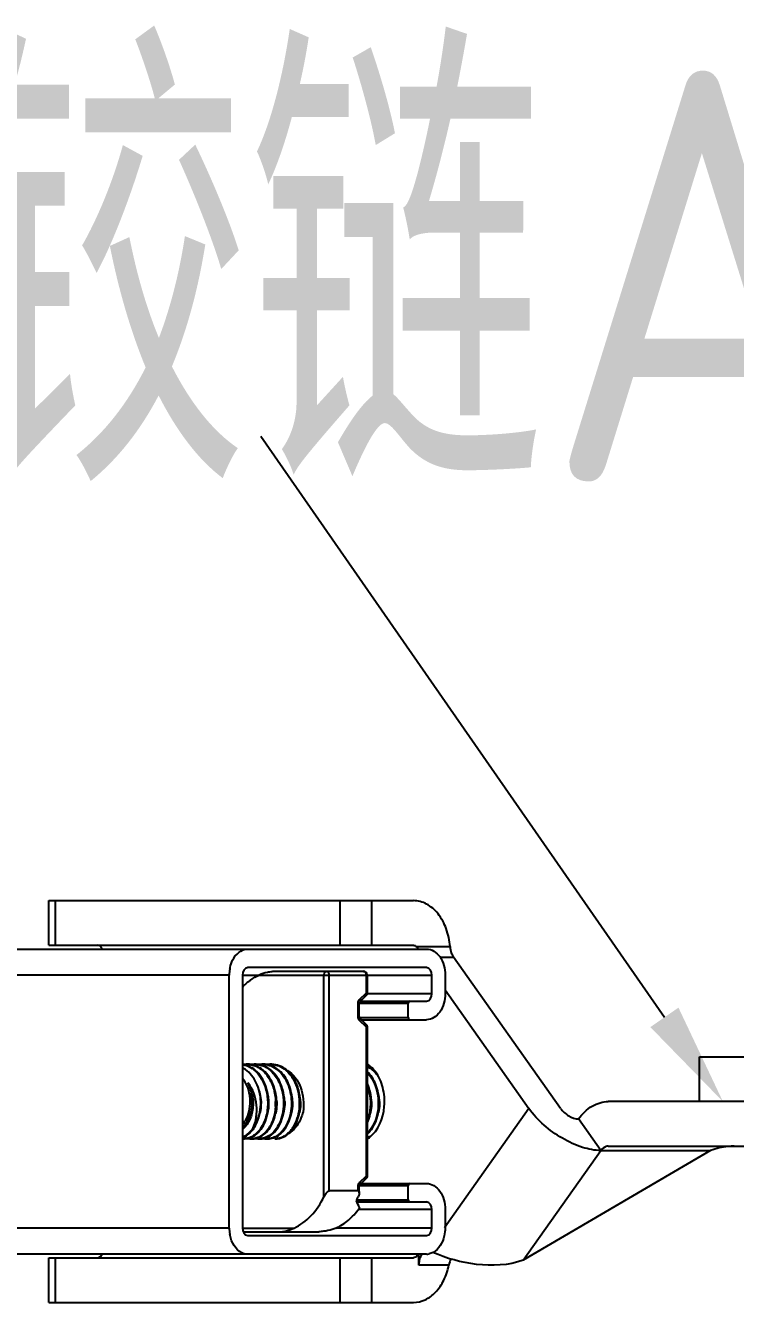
# Model space of a CAD drawing. Extents: x -409572 to -157272, y 600795 to 878326.
# Drawn here: x -389482 to -388790, y 813700 to 814946 of the extents above; entities that cross this region are included whole.
import ezdxf

# ---------------------------------------------------------------- set-up
doc = ezdxf.new("R2010")
doc.units = 0
doc.header["$LTSCALE"] = 1000
doc.header["$MEASUREMENT"] = 0
doc.layers.get('0').update_dxf_attribs({"linetype": 'CONTINUOUS'})
doc.styles.get("Standard").update_dxf_attribs({"font": 'GBENOR', "bigfont": 'GBCBIG'})

msp = doc.modelspace()

# ---------------------------------------------------------------- linework, layer by layer
at = {"linetype": 'CONTINUOUS'}
for p, q in [((-389459.1, 814092.4), (-389103.6, 814092.4)), ((-389459.1, 814048.8), (-389459.1, 814092.4)), ((-389452.7, 814048.8), (-389452.7, 814092.4)), ((-389175.5, 814092.4), (-389175.5, 814048.8)), ((-389144.7, 814092.4), (-389144.7, 814048.8)), ((-389459.1, 814048.8), (-389103.6, 814048.8)), ((-389100.7, 814047.6), (-389067.9, 814047.6)), ((-391471.8, 814045.2), (-389090.8, 814045.2)), ((-389077.9, 814037.3), (-389064.7, 814037.3)), ((-388960.3, 813889.6), (-389064.7, 814037.3)), ((-389090.8, 814027), (-389265.3, 814027)), ((-389152.4, 814023.4), (-389237.1, 814023.4)), ((-389283.3, 814019.8), (-391489.8, 814019.8)), ((-389283.3, 813772.9), (-389283.3, 814019.8)), ((-389270.5, 814019.8), (-389085.7, 814019.8)), ((-389270.5, 814019.8), (-389270.5, 813772.9)), ((-389190.9, 813803.5), (-389190.9, 814019.8)), ((-389185.8, 813809.2), (-389185.8, 814019.8)), ((-389149.8, 814019.8), (-389149.8, 814002.1)), ((-389148.8, 814019.8), (-389148.8, 814001.3)), ((-389085.7, 814001.6), (-389085.7, 814019.8)), ((-389072.8, 814019.8), (-389072.8, 814001.6)), ((-389156, 813993.7), (-389149.3, 814000)), ((-389155.9, 813996.4), (-389149.8, 814002.1)), ((-389149.3, 814000), (-389149, 814000.4)), ((-389149, 814000.4), (-389148.8, 814001)), ((-389085.7, 814001.6), (-389148.8, 814001.6)), ((-389148.8, 814001), (-389148.8, 814001.3)), ((-389072.8, 814005.3), (-388991.1, 813889.6)), ((-389157.5, 813992.1), (-389156.5, 813992.1)), ((-389157.5, 813979.2), (-389157.5, 813992.1)), ((-389156.5, 813979.2), (-389156.5, 813992.1)), ((-389156, 813992.2), (-389108.8, 813992.2)), ((-389155.3, 813994.4), (-389090.8, 813994.4)), ((-389108.6, 813993.3), (-389108.8, 813992.2)), ((-389108.8, 813978.4), (-389108.8, 813992.2)), ((-389108, 813994.1), (-389108.6, 813993.3)), ((-389107.2, 813994.4), (-389108, 813994.1)), ((-389157.5, 813979.2), (-389156.5, 813979.2)), ((-389156.5, 813978.4), (-389108.8, 813978.4)), ((-389149.3, 813971.3), (-389156, 813977.6)), ((-389149.8, 813969.2), (-389155.9, 813975)), ((-389154.6, 813976.2), (-389090.8, 813976.2)), ((-389108.8, 813978.4), (-389108.6, 813977.3)), ((-389108.6, 813977.3), (-389108, 813976.5)), ((-389108, 813976.5), (-389107.2, 813976.2)), ((-389149.8, 813969.2), (-389149.8, 813823.5)), ((-389149, 813970.9), (-389149.3, 813971.3)), ((-389148.8, 813970.3), (-389149, 813970.9)), ((-389148.8, 813970), (-389148.8, 813970.3)), ((-389148.8, 813970), (-389148.8, 813822.7)), ((-388824.7, 813939.9), (-388498, 813939.9)), ((-388824.7, 813896.4), (-388824.7, 813939.9)), ((-388991.1, 813889.6), (-389073.3, 813773.3)), ((-388740.9, 813896.4), (-388913.7, 813896.4)), ((-388921, 813848.6), (-388942.7, 813879.4)), ((-389224, 813866.1), (-389224.1, 813866)), ((-389148.8, 813864.7), (-389148.7, 813864.8)), ((-388814, 813848.6), (-388996.6, 813741.6)), ((-388996.6, 813741.6), (-388921, 813848.6)), ((-388921, 813848.6), (-388814, 813848.6)), ((-388913.7, 813852.8), (-388534.3, 813852.8)), ((-389155.9, 813817.8), (-389149.8, 813823.5)), ((-389157.5, 813813.6), (-389156.5, 813813.6)), ((-389157.5, 813809.2), (-389157.5, 813813.6)), ((-389156.5, 813807.4), (-389156.5, 813813.6)), ((-389156, 813815.1), (-389149.3, 813821.5)), ((-389156, 813814.3), (-389108.8, 813814.3)), ((-389154.6, 813816.5), (-389090.8, 813816.5)), ((-389149.3, 813821.5), (-389149, 813821.8)), ((-389149, 813821.8), (-389148.8, 813822.4)), ((-389148.8, 813822.4), (-389148.8, 813822.7)), ((-389108.6, 813815.4), (-389108.8, 813814.3)), ((-389108.8, 813800.5), (-389108.8, 813814.3)), ((-389108, 813816.2), (-389108.6, 813815.4)), ((-389107.2, 813816.5), (-389108, 813816.2)), ((-389157.5, 813809.2), (-389185.8, 813809.2)), ((-389159.2, 813798.4), (-389090.8, 813798.4)), ((-389159, 813800.5), (-389108.8, 813800.5)), ((-389108.8, 813800.5), (-389108.6, 813799.4)), ((-389108.6, 813799.4), (-389108, 813798.6)), ((-389108, 813798.6), (-389107.2, 813798.4)), ((-389085.7, 813791.1), (-389156.8, 813791.1)), ((-389085.7, 813772.9), (-389085.7, 813791.1)), ((-389072.8, 813791.1), (-389072.8, 813772.9)), ((-389283.3, 813772.9), (-391489.8, 813772.9)), ((-389270.5, 813772.9), (-389220.1, 813772.9)), ((-389269.7, 813769.3), (-389196, 813769.3)), ((-389265.3, 813765.7), (-389090.8, 813765.7)), ((-389085.7, 813772.9), (-389179.1, 813772.9)), ((-389090.8, 813747.5), (-391471.8, 813747.5)), ((-389459.1, 813743.9), (-389103.6, 813743.9)), ((-389459.1, 813700.3), (-389459.1, 813743.9)), ((-389452.7, 813700.3), (-389452.7, 813743.9)), ((-389175.5, 813743.9), (-389175.5, 813700.3)), ((-389144.7, 813743.9), (-389144.7, 813700.3)), ((-389098.5, 813736.7), (-389098.5, 813747.5)), ((-389069.2, 813736.7), (-389098.5, 813736.7)), ((-389459.1, 813700.3), (-389103.6, 813700.3))]:
    msp.add_line(p, q, dxfattribs=at)
msp.add_lwpolyline([(-388859, 813978.5), (-389252.5, 814545.3)])
for centre, radius, start, end in [((-389247.7, 814019.8), 35.6, 170.8706, 180.0189), ((-389249.2, 814020), 34.1, 168.0323, 170.8417), ((-389152.4, 814019.8), 3.63, 0.0008, 89.9997), ((-389226.8, 813966.2), 60.5, 132.2494, 136.358), ((-389229.3, 813968.9), 56.8, 129.0927, 132.2364), ((-389272.4, 813912.5), 20.2, 80.3751, 84.4432), ((-389279.5, 813909.6), 21.5, 63.5744, 65.0891), ((-389280, 813908.6), 22.7, 56.5344, 63.5229), ((-389265.6, 813912.6), 20.1, 90.0285, 99.7678), ((-389265.7, 813912.8), 19.9, 87.2551, 89.9991), ((-389264.7, 813912.6), 20.1, 80.3723, 89.9727), ((-389257.9, 813912.6), 20.1, 90.0287, 99.7738), ((-389258, 813912.8), 19.9, 87.2555, 89.9991), ((-389257, 813912.6), 20.1, 80.4459, 89.9733), ((-389250.2, 813912.6), 20.1, 90.0295, 99.8495), ((-389250.3, 813912.8), 19.9, 87.2568, 89.9994), ((-389249.3, 813912.6), 20.1, 80.2978, 89.9719), ((-389242.5, 813912.6), 20.1, 90.0281, 99.7019), ((-389242.6, 813912.8), 19.9, 87.2538, 89.9988), ((-389254, 813905.7), 28, 48.9749, 50.151), ((-389246.3, 813905.6), 28, 48.9047, 50.1545), ((-389245.1, 813905.8), 27.8, 48.5808, 51.7009), ((-389150.2, 813912.7), 20, 85.2522, 85.9354), ((-389286.6, 813894.8), 42, 10.3971, 11.1552), ((-389287.5, 813894.6), 42.9, 2.295, 10.3772), ((-389279.6, 813894.7), 42.7, 2.6208, 12.1431), ((-389272.1, 813894.6), 42.9, 2.3067, 10.3321), ((-389263.4, 813894.8), 41.9, 9.9766, 12.3915), ((-389264.4, 813894.6), 42.9, 2.3017, 9.9623), ((-389256.6, 813894.7), 42.8, 2.2934, 11.0117), ((-389187.4, 813894.6), 42.9, 2.3085, 10.5001), ((-389178.7, 813894.8), 41.9, 10.0474, 12.8466), ((-389179.7, 813894.6), 42.9, 2.3022, 10.0331), ((-389285.3, 813894.5), 40.7, 347.8291, 355.9004), ((-389295.9, 813894.6), 51.1, 356.5721, 1.9395), ((-389287.5, 813894.6), 42.9, 356.9521, 2.315), ((-389286.7, 813894.6), 42.1, 355.8491, 356.9395), ((-389289.2, 813894.6), 51.1, 356.5721, 1.9395), ((-389279.9, 813894.6), 43, 2.3018, 2.6424), ((-389287.4, 813887), 23.4, 316.5033, 319.9507), ((-389276.8, 813878.5), 18.5, 289.9855, 294.6778), ((-389268.6, 813876.7), 16.6, 270.0344, 280.5963), ((-389261.8, 813876.8), 16.7, 257.1575, 269.9363), ((-389260.9, 813876.7), 16.7, 270.0483, 281.6438), ((-389254.1, 813876.8), 16.7, 258.1912, 269.9496), ((-389253.2, 813876.7), 16.7, 270.0409, 281.7748), ((-389246.4, 813876.7), 16.7, 258.2983, 269.9524), ((-389256.3, 813882.7), 23.5, 307.1601, 312.102), ((-389249.5, 813883.7), 24.9, 312.0605, 313.6644), ((-389249.8, 813884), 25.3, 313.6609, 314.0569), ((-389241.9, 813883.8), 24.9, 312.4961, 313.7201), ((-389236.9, 813884.3), 22.4, 302.2044, 303.4513), ((-389237.2, 813884.7), 22.9, 303.4531, 305.1516), ((-389242.1, 813884.1), 25.3, 313.7181, 314.1483), ((-389237.5, 813885.1), 23.4, 305.3027, 306.1691), ((-389237.7, 813885.4), 23.6, 306.1686, 306.7757), ((-389153, 813877.5), 17.5, 283.8983, 290.6505), ((-389164.1, 813882.9), 23.8, 310.3317, 310.9122), ((-389162.5, 813881.9), 26.1, 302.0027, 307.7253), ((-389153.2, 813878.1), 18.1, 290.6208, 291.4158), ((-389269.5, 813876.5), 16.5, 266.6402, 273.3139), ((-389261.8, 813876.5), 16.4, 269.9968, 273.3214), ((-389254.1, 813876.5), 16.5, 270.0016, 273.3105), ((-389246.4, 813876.6), 16.5, 269.9972, 273.3444), ((-389238.7, 813876.6), 16.5, 270.0046, 273.3415), ((-389238.7, 813876.6), 16.6, 273.3436, 276.9173), ((-389238.7, 813876.7), 16.6, 276.9162, 277.9113), ((-389146.6, 813876.9), 16.9, 262.6023, 264.1459), ((-389233.5, 813840.6), 84.6, 331.7354, 333.9434), ((-389247.7, 813772.9), 35.6, 179.9811, 189.1294), ((-389249.2, 813772.7), 34.1, 189.1583, 191.9677), ((-389078.3, 813736.7), 20.2, 167.7721, 180.0446), ((-389090.8, 813760.3), 12.8, 270.0315, 280.6139)]:
    msp.add_arc(centre, radius, start, end, dxfattribs=at)
msp.add_ellipse((-389255.6, 813848.7), major_axis=(-98.9, 74), ratio=0.292406, start_param=3.562723, end_param=3.670193, dxfattribs=at)
for points, knots in [([(-389067.9, 814047.6), (-389068.4, 814053.5), (-389070.8, 814064.9), (-389078.6, 814079.6), (-389089.9, 814089.8), (-389099.2, 814092.4), (-389103.6, 814092.4)], [0, 0, 0, 0, 0.28821, 0.553531, 0.788229, 1, 1, 1, 1]), ([(-389407.2, 814045.2), (-389407.4, 814045.8), (-389408.3, 814047.5), (-389410.2, 814048.8), (-389411.6, 814048.8)], [0, 0, 0, 0, 0.2888, 1, 1, 1, 1]), ([(-389282.5, 814027.1), (-389282, 814029.6), (-389279.5, 814037.7), (-389271.4, 814045.2), (-389265.3, 814045.2)], [0, 0, 0, 0, 0.296451, 1, 1, 1, 1]), ([(-389090.8, 814045.2), (-389085.9, 814045.2), (-389075.2, 814037.6), (-389072.8, 814026), (-389072.8, 814019.8)], [0, 0, 0, 0, 0.440233, 1, 1, 1, 1]), ([(-389237.1, 814023.4), (-389237.9, 814023.4), (-389239.5, 814023.3), (-389242.5, 814023), (-389247.4, 814022.1), (-389251.5, 814020.9), (-389254.1, 814019.8)], [0, 0, 0, 0, 0.138161, 0.267841, 0.521134, 1, 1, 1, 1]), ([(-389190.9, 814019.8), (-389190.9, 814020.7), (-389190.6, 814022), (-389189.4, 814023.2), (-389188.7, 814023.4), (-389188.3, 814023.4)], [0, 0, 0, 0, 0.552527, 0.789194, 1, 1, 1, 1]), ([(-389185.8, 814019.8), (-389185.8, 814020.7), (-389186.1, 814022), (-389187.3, 814023.2), (-389188, 814023.4), (-389188.3, 814023.4)], [0, 0, 0, 0, 0.552515, 0.789179, 1, 1, 1, 1]), ([(-389152.4, 814023.4), (-389152.1, 814023.4), (-389151.3, 814023.2), (-389150.2, 814022), (-389149.8, 814020.7), (-389149.8, 814019.8)], [0, 0, 0, 0, 0.210821, 0.447485, 1, 1, 1, 1]), ([(-389265.1, 814012.9), (-389264.2, 814013.6), (-389260.8, 814016.3), (-389257, 814018.5), (-389254.1, 814019.8)], [0, 0, 0, 0, 0.256773, 1, 1, 1, 1]), ([(-389148.8, 814001.3), (-389148.8, 814001.5), (-389149.2, 814001.8), (-389149.6, 814002), (-389149.8, 814002.1)], [0, 0, 0, 0, 0.344146, 1, 1, 1, 1]), ([(-389149.8, 814002.1), (-389149.7, 814001.9), (-389149.4, 814001.6), (-389149, 814000.9), (-389149.1, 814000.3), (-389149.3, 814000)], [0, 0, 0, 0, 0.333929, 0.607776, 1, 1, 1, 1]), ([(-389072.8, 814001.6), (-389072.8, 813995.4), (-389075.2, 813983.8), (-389085.9, 813976.2), (-389090.8, 813976.2)], [0, 0, 0, 0, 0.559767, 1, 1, 1, 1]), ([(-389157.2, 813994.4), (-389157.1, 813994.6), (-389156.8, 813995.3), (-389156.3, 813996), (-389155.9, 813996.4)], [0, 0, 0, 0, 0.265871, 1, 1, 1, 1]), ([(-389156, 813993.7), (-389156.1, 813993.6), (-389156.4, 813993.1), (-389156.5, 813992.5), (-389156.5, 813992.1)], [0, 0, 0, 0, 0.30582, 1, 1, 1, 1]), ([(-389155.9, 813996.4), (-389155.8, 813996.2), (-389155.6, 813995.6), (-389155.5, 813994.8), (-389155.6, 813994.4)], [0, 0, 0, 0, 0.286288, 1, 1, 1, 1]), ([(-389156.8, 813976.2), (-389157, 813976.4), (-389157.4, 813977.4), (-389157.5, 813978.4), (-389157.5, 813979.2)], [0, 0, 0, 0, 0.240525, 1, 1, 1, 1]), ([(-389156.5, 813979.2), (-389156.5, 813978.8), (-389156.4, 813978.2), (-389156.1, 813977.7), (-389156, 813977.6)], [0, 0, 0, 0, 0.694252, 1, 1, 1, 1]), ([(-389155.6, 813976.2), (-389155.6, 813976.4), (-389155.6, 813976.9), (-389155.8, 813977.4), (-389156, 813977.6)], [0, 0, 0, 0, 0.28225, 1, 1, 1, 1]), ([(-389155.9, 813975), (-389155.9, 813975.1), (-389155.7, 813975.5), (-389155.6, 813975.9), (-389155.6, 813976.2)], [0, 0, 0, 0, 0.268193, 1, 1, 1, 1]), ([(-389149.3, 813971.3), (-389149.1, 813971.1), (-389149, 813970.4), (-389149.4, 813969.8), (-389149.7, 813969.4), (-389149.8, 813969.2)], [0, 0, 0, 0, 0.392224, 0.666072, 1, 1, 1, 1]), ([(-389149.8, 813969.2), (-389149.6, 813969.3), (-389149.2, 813969.5), (-389148.8, 813969.9), (-389148.8, 813970)], [0, 0, 0, 0, 0.655854, 1, 1, 1, 1]), ([(-389270.5, 813932.5), (-389267.1, 813932), (-389260.3, 813929.1), (-389252.5, 813920.6), (-389247.3, 813909.3), (-389245.9, 813900.7), (-389245.8, 813896.4)], [0, 0, 0, 0, 0.215505, 0.454836, 0.719949, 1, 1, 1, 1]), ([(-389252.5, 813896.4), (-389252.8, 813902.7), (-389255.4, 813914.5), (-389262.9, 813924.4), (-389267.5, 813927.5)], [0, 0, 0, 0, 0.532671, 1, 1, 1, 1]), ([(-389264.7, 813932.6), (-389261.2, 813932.5), (-389253.9, 813930), (-389245.3, 813921.6), (-389239.7, 813909.9), (-389238.2, 813901), (-389238.1, 813896.4)], [0, 0, 0, 0, 0.214467, 0.452313, 0.717875, 1, 1, 1, 1]), ([(-389244.8, 813896.4), (-389244.9, 813899.8), (-389245.8, 813906.6), (-389250.1, 813918.6), (-389256.2, 813926.4), (-389261.3, 813929.4)], [0, 0, 0, 0, 0.271371, 0.533962, 1, 1, 1, 1]), ([(-389257, 813932.6), (-389253.5, 813932.5), (-389246.2, 813930), (-389237.6, 813921.6), (-389232, 813909.9), (-389230.5, 813901), (-389230.4, 813896.4)], [0, 0, 0, 0, 0.21447, 0.452312, 0.717875, 1, 1, 1, 1]), ([(-389237.1, 813896.4), (-389237.2, 813899.8), (-389238.1, 813906.6), (-389242.4, 813918.6), (-389248.5, 813926.4), (-389253.6, 813929.4)], [0, 0, 0, 0, 0.271375, 0.53397, 1, 1, 1, 1]), ([(-389229.4, 813896.4), (-389229.5, 813900.3), (-389230.7, 813907.9), (-389234.8, 813918.3), (-389241.2, 813926.6), (-389246.8, 813930.2), (-389249.7, 813931.3)], [0, 0, 0, 0, 0.274983, 0.538444, 0.780702, 1, 1, 1, 1]), ([(-389249.3, 813932.6), (-389246.9, 813932.5), (-389242.1, 813931.4), (-389237.9, 813928.8), (-389236, 813927.2)], [0, 0, 0, 0, 0.48565, 1, 1, 1, 1]), ([(-389234.5, 813926.7), (-389236.2, 813928.2), (-389239.7, 813930.6), (-389243.9, 813932), (-389245.9, 813932.4)], [0, 0, 0, 0, 0.514229, 1, 1, 1, 1]), ([(-389227.9, 813927.6), (-389229.9, 813929.2), (-389234.2, 813931.7), (-389239.2, 813932.7), (-389241.6, 813932.7)], [0, 0, 0, 0, 0.513461, 1, 1, 1, 1]), ([(-389241.6, 813932.6), (-389239.2, 813932.5), (-389234.4, 813931.4), (-389230.2, 813928.8), (-389228.3, 813927.2)], [0, 0, 0, 0, 0.485653, 1, 1, 1, 1]), ([(-389235.6, 813926.8), (-389231.5, 813923.3), (-389225.1, 813913.5), (-389222.9, 813902.3), (-389222.7, 813896.4)], [0, 0, 0, 0, 0.474878, 1, 1, 1, 1]), ([(-389221.7, 813896.4), (-389221.9, 813902.2), (-389224.1, 813913.5), (-389230.5, 813923.2), (-389234.5, 813926.7)], [0, 0, 0, 0, 0.524911, 1, 1, 1, 1]), ([(-389227.8, 813926.8), (-389227.3, 813926.3), (-389225.2, 813924.3), (-389223.3, 813922), (-389222.1, 813920.1)], [0, 0, 0, 0, 0.24222, 1, 1, 1, 1]), ([(-389218.7, 813915.8), (-389219.2, 813916.9), (-389221.4, 813920.9), (-389224.2, 813924.5), (-389226.7, 813926.7)], [0, 0, 0, 0, 0.261995, 1, 1, 1, 1]), ([(-389226.6, 813926.6), (-389220.6, 813923.3), (-389213.8, 813913.3), (-389210.7, 813898.6), (-389210.8, 813890.4), (-389211.3, 813886.3)], [0, 0, 0, 0, 0.458247, 0.725794, 1, 1, 1, 1]), ([(-389148.8, 813930.5), (-389147.7, 813930), (-389143.6, 813927.6), (-389140.1, 813924), (-389138, 813921)], [0, 0, 0, 0, 0.2375, 1, 1, 1, 1]), ([(-389140.9, 813925.7), (-389141.5, 813926.4), (-389143.7, 813929.1), (-389146.5, 813931.5), (-389148.7, 813932.9)], [0, 0, 0, 0, 0.261524, 1, 1, 1, 1]), ([(-389137, 813896.4), (-389137.2, 813902), (-389139.3, 813912.7), (-389145, 813922.1), (-389148.7, 813925.7)], [0, 0, 0, 0, 0.522651, 1, 1, 1, 1]), ([(-389148.7, 813924.8), (-389147.1, 813923), (-389140.9, 813914.7), (-389138.2, 813904.2), (-389138, 813896.4)], [0, 0, 0, 0, 0.234346, 1, 1, 1, 1]), ([(-389146.6, 813861.3), (-389137.7, 813868.1), (-389130.6, 813886.7), (-389132.5, 813909.7), (-389137.4, 813921.1), (-389140.9, 813925.7)], [0, 0, 0, 0, 0.482028, 0.751377, 1, 1, 1, 1]), ([(-389140.9, 813925.7), (-389141.3, 813926), (-389142.7, 813927.3), (-389144.2, 813928.5), (-389145.5, 813929.3)], [0, 0, 0, 0, 0.255821, 1, 1, 1, 1]), ([(-389262.8, 813896.4), (-389262.8, 813898.5), (-389263.4, 813906.5), (-389266.5, 813914.6), (-389270.4, 813919)], [0, 0, 0, 0, 0.26712, 1, 1, 1, 1]), ([(-389265.1, 813914.5), (-389262.9, 813910.8), (-389260.1, 813902.5), (-389259.6, 813889.6), (-389262.9, 813877.8), (-389267.6, 813871.4), (-389270.4, 813869.2)], [0, 0, 0, 0, 0.260662, 0.529454, 0.781926, 1, 1, 1, 1]), ([(-389260, 813870.7), (-389258.5, 813874), (-389256.4, 813881.4), (-389256, 813896.7), (-389260.1, 813908.6), (-389265.1, 813914.5)], [0, 0, 0, 0, 0.237444, 0.494066, 1, 1, 1, 1]), ([(-389260.8, 813896.4), (-389260.8, 813898), (-389261.2, 813904.2), (-389262.9, 813910.4), (-389265.1, 813914.5)], [0, 0, 0, 0, 0.258787, 1, 1, 1, 1]), ([(-389222.1, 813920.1), (-389221, 813918.4), (-389217, 813911.1), (-389215.2, 813902.7), (-389215, 813896.4)], [0, 0, 0, 0, 0.239817, 1, 1, 1, 1]), ([(-389214, 813896.4), (-389214.1, 813898.1), (-389214.6, 813904.8), (-389216.5, 813911.3), (-389218.7, 813915.8)], [0, 0, 0, 0, 0.255492, 1, 1, 1, 1]), ([(-389144.7, 813896.4), (-389144.7, 813897.9), (-389145.2, 813904.1), (-389146.9, 813910.2), (-389148.8, 813914.5)], [0, 0, 0, 0, 0.254579, 1, 1, 1, 1]), ([(-389148.7, 813911.9), (-389148.2, 813910.7), (-389146.6, 813905.7), (-389145.8, 813900.4), (-389145.7, 813896.4)], [0, 0, 0, 0, 0.246186, 1, 1, 1, 1]), ([(-389254, 813906.6), (-389253.8, 813905.8), (-389252.9, 813902.5), (-389252.4, 813899), (-389252.3, 813896.4)], [0, 0, 0, 0, 0.247978, 1, 1, 1, 1]), ([(-389270.4, 813873.7), (-389269.2, 813875.1), (-389264.6, 813881.8), (-389262.8, 813890.2), (-389262.8, 813896.4)], [0, 0, 0, 0, 0.232041, 1, 1, 1, 1]), ([(-389269.5, 813872), (-389268.1, 813873.4), (-389262.9, 813880.5), (-389260.8, 813889.6), (-389260.8, 813896.4)], [0, 0, 0, 0, 0.230765, 1, 1, 1, 1]), ([(-389245.8, 813896.4), (-389245.6, 813891.8), (-389246.5, 813883), (-389251.1, 813871.3), (-389257.6, 813864), (-389263.8, 813860.8), (-389267, 813860.2), (-389268.6, 813860.1)], [0, 0, 0, 0, 0.29127, 0.559748, 0.793564, 0.899144, 1, 1, 1, 1]), ([(-389261.3, 813861.7), (-389259, 813862.7), (-389254.6, 813866), (-389249.5, 813873), (-389246.1, 813881.8), (-389245.1, 813888.2), (-389244.9, 813891.6)], [0, 0, 0, 0, 0.214288, 0.453771, 0.717963, 1, 1, 1, 1]), ([(-389238.1, 813891.6), (-389238.4, 813887.5), (-389239.8, 813879.7), (-389244.7, 813869.6), (-389251.8, 813862.4), (-389257.9, 813860.3), (-389260.9, 813860.1)], [0, 0, 0, 0, 0.291869, 0.558505, 0.79223, 1, 1, 1, 1]), ([(-389260, 813870.7), (-389258.8, 813872.4), (-389254.3, 813880.2), (-389252.5, 813889.5), (-389252.5, 813896.4)], [0, 0, 0, 0, 0.235642, 1, 1, 1, 1]), ([(-389259.4, 813870.2), (-389258.2, 813871.9), (-389253.8, 813880), (-389252.3, 813889.4), (-389252.5, 813896.4)], [0, 0, 0, 0, 0.232823, 1, 1, 1, 1]), ([(-389252.3, 813896.4), (-389252.3, 813895.5), (-389252.3, 813891.8), (-389252.7, 813888.1), (-389253.3, 813885.5)], [0, 0, 0, 0, 0.253883, 1, 1, 1, 1]), ([(-389248.2, 813865.3), (-389246.3, 813867), (-389239.2, 813875.8), (-389236.8, 813887.7), (-389237.1, 813896.4)], [0, 0, 0, 0, 0.224451, 1, 1, 1, 1]), ([(-389230.4, 813896.4), (-389230.1, 813890), (-389231.8, 813878), (-389238.5, 813867.5), (-389242.8, 813864.2)], [0, 0, 0, 0, 0.538365, 1, 1, 1, 1]), ([(-389240.6, 813865.3), (-389238.7, 813867), (-389231.5, 813875.7), (-389229.1, 813887.7), (-389229.4, 813896.4)], [0, 0, 0, 0, 0.224342, 1, 1, 1, 1]), ([(-389236.9, 813896.4), (-389236.9, 813895.4), (-389236.9, 813891.5), (-389237.4, 813887.6), (-389238.1, 813884.8)], [0, 0, 0, 0, 0.254333, 1, 1, 1, 1]), ([(-389222.7, 813896.4), (-389222.6, 813893.4), (-389223.1, 813882.7), (-389227.3, 813871.8), (-389232.8, 813866.2)], [0, 0, 0, 0, 0.273251, 1, 1, 1, 1]), ([(-389232.2, 813865.9), (-389230.5, 813867.6), (-389223.7, 813876.3), (-389221.4, 813887.9), (-389221.7, 813896.4)], [0, 0, 0, 0, 0.225526, 1, 1, 1, 1]), ([(-389229.2, 813896.4), (-389229.2, 813895.4), (-389229.2, 813891.6), (-389229.7, 813887.7), (-389230.3, 813884.9)], [0, 0, 0, 0, 0.254251, 1, 1, 1, 1]), ([(-389211.3, 813886.3), (-389211.9, 813884.2), (-389214.3, 813876.8), (-389218.9, 813869.8), (-389223.5, 813866.4)], [0, 0, 0, 0, 0.272049, 1, 1, 1, 1]), ([(-389221.5, 813896.4), (-389221.5, 813895.4), (-389221.5, 813891.7), (-389221.9, 813888.1), (-389222.5, 813885.4)], [0, 0, 0, 0, 0.253963, 1, 1, 1, 1]), ([(-389215, 813896.4), (-389214.9, 813894), (-389215.2, 813885.2), (-389217.9, 813876.3), (-389221.4, 813870.9)], [0, 0, 0, 0, 0.265033, 1, 1, 1, 1]), ([(-389218.2, 813874.9), (-389217.5, 813876.4), (-389214.7, 813883.3), (-389213.8, 813890.8), (-389214, 813896.4)], [0, 0, 0, 0, 0.238711, 1, 1, 1, 1]), ([(-389213.8, 813896.4), (-389213.8, 813895.4), (-389213.8, 813891.7), (-389214.2, 813888), (-389214.9, 813885.3)], [0, 0, 0, 0, 0.254029, 1, 1, 1, 1]), ([(-389148.7, 813875.3), (-389148, 813876.9), (-389145.4, 813883.6), (-389144.5, 813890.9), (-389144.7, 813896.4)], [0, 0, 0, 0, 0.239221, 1, 1, 1, 1]), ([(-389145.7, 813896.4), (-389145.6, 813894.7), (-389145.7, 813888.3), (-389147, 813881.9), (-389148.7, 813877.5)], [0, 0, 0, 0, 0.257702, 1, 1, 1, 1]), ([(-389138, 813896.4), (-389137.9, 813893.3), (-389138.4, 813882.4), (-389142.9, 813871.1), (-389148.7, 813865.6)], [0, 0, 0, 0, 0.274679, 1, 1, 1, 1]), ([(-389148.5, 813865), (-389146.6, 813866.6), (-389139.2, 813875.4), (-389136.7, 813887.5), (-389137, 813896.4)], [0, 0, 0, 0, 0.223674, 1, 1, 1, 1]), ([(-389144.5, 813896.4), (-389144.5, 813895.5), (-389144.5, 813891.8), (-389144.9, 813888.2), (-389145.5, 813885.6)], [0, 0, 0, 0, 0.253826, 1, 1, 1, 1]), ([(-389136.8, 813896.4), (-389136.8, 813895.5), (-389136.8, 813891.9), (-389137.2, 813888.4), (-389137.7, 813885.8)], [0, 0, 0, 0, 0.253702, 1, 1, 1, 1]), ([(-388921, 813848.6), (-388927, 813848.6), (-388940.2, 813851.3), (-388965.4, 813863.1), (-388982.7, 813877.8), (-388991.1, 813889.6)], [0, 0, 0, 0, 0.218267, 0.476674, 1, 1, 1, 1]), ([(-388960.3, 813889.6), (-388958.2, 813886.7), (-388952.8, 813882.1), (-388946, 813879.4), (-388942.7, 813879.4)], [0, 0, 0, 0, 0.525314, 1, 1, 1, 1]), ([(-388942.7, 813879.4), (-388939.2, 813884.4), (-388930.8, 813892.9), (-388919.1, 813896.4), (-388913.7, 813896.4)], [0, 0, 0, 0, 0.528923, 1, 1, 1, 1]), ([(-389224.5, 813865.9), (-389223.9, 813866.5), (-389221.4, 813869.2), (-389219.4, 813872.3), (-389218.2, 813874.9)], [0, 0, 0, 0, 0.237637, 1, 1, 1, 1]), ([(-389260, 813870.7), (-389260.7, 813869.6), (-389263.5, 813865.9), (-389267.3, 813862.8), (-389270.5, 813861.5)], [0, 0, 0, 0, 0.270045, 1, 1, 1, 1]), ([(-389269, 813861.7), (-389268.6, 813861.9), (-389266.6, 813862.9), (-389264.8, 813864.2), (-389263.6, 813865.3)], [0, 0, 0, 0, 0.242283, 1, 1, 1, 1]), ([(-389263.6, 813865.3), (-389263.2, 813865.7), (-389261.7, 813867.2), (-389260.3, 813868.9), (-389259.4, 813870.2)], [0, 0, 0, 0, 0.242115, 1, 1, 1, 1]), ([(-389253.6, 813861.7), (-389253.2, 813861.9), (-389251.2, 813862.9), (-389249.4, 813864.2), (-389248.2, 813865.3)], [0, 0, 0, 0, 0.242295, 1, 1, 1, 1]), ([(-389242.8, 813864.2), (-389244.3, 813863), (-389247.6, 813861.1), (-389251.3, 813860.2), (-389253.2, 813860.1)], [0, 0, 0, 0, 0.514497, 1, 1, 1, 1]), ([(-389249.8, 813860.4), (-389249.1, 813860.6), (-389246.4, 813861.3), (-389243.8, 813862.7), (-389242.1, 813864)], [0, 0, 0, 0, 0.242284, 1, 1, 1, 1]), ([(-389237.6, 813862.5), (-389238.2, 813862.2), (-389240.6, 813860.9), (-389243.4, 813860.2), (-389245.4, 813860.1)], [0, 0, 0, 0, 0.258417, 1, 1, 1, 1]), ([(-389245.4, 813860.1), (-389244.7, 813860.1), (-389241.7, 813860.3), (-389238.7, 813861.3), (-389236.8, 813862.4)], [0, 0, 0, 0, 0.245448, 1, 1, 1, 1]), ([(-389237.7, 813860.1), (-389235.5, 813860.1), (-389230.8, 813861.1), (-389226.8, 813863.8), (-389225, 813865.4)], [0, 0, 0, 0, 0.481421, 1, 1, 1, 1]), ([(-389232.8, 813866.2), (-389233.2, 813865.9), (-389234.6, 813864.5), (-389236.3, 813863.3), (-389237.6, 813862.5)], [0, 0, 0, 0, 0.25833, 1, 1, 1, 1]), ([(-389236.8, 813862.4), (-389236.4, 813862.6), (-389235, 813863.5), (-389233.8, 813864.5), (-389232.9, 813865.3)], [0, 0, 0, 0, 0.244047, 1, 1, 1, 1]), ([(-389227.7, 813864), (-389228.4, 813863.5), (-389231, 813861.7), (-389234.1, 813860.5), (-389236.4, 813860.2)], [0, 0, 0, 0, 0.261685, 1, 1, 1, 1]), ([(-389221.4, 813870.9), (-389221.7, 813870.4), (-389222.8, 813868.8), (-389224.1, 813867.3), (-389225.1, 813866.2)], [0, 0, 0, 0, 0.257465, 1, 1, 1, 1]), ([(-388913.7, 813852.8), (-388914.4, 813852.8), (-388917.2, 813852.4), (-388919.7, 813850.4), (-388921, 813848.6)], [0, 0, 0, 0, 0.234763, 1, 1, 1, 1]), ([(-388791, 813852.8), (-388793, 813852.8), (-388800.8, 813852.5), (-388808.5, 813850.6), (-388814, 813848.6)], [0, 0, 0, 0, 0.253333, 1, 1, 1, 1]), ([(-389148.8, 813822.7), (-389148.8, 813822.9), (-389149.2, 813823.2), (-389149.6, 813823.4), (-389149.8, 813823.5)], [0, 0, 0, 0, 0.344146, 1, 1, 1, 1]), ([(-389149.8, 813823.5), (-389149.7, 813823.3), (-389149.4, 813823), (-389149, 813822.3), (-389149.1, 813821.7), (-389149.3, 813821.5)], [0, 0, 0, 0, 0.333929, 0.607776, 1, 1, 1, 1]), ([(-389157.5, 813813.6), (-389157.5, 813813.8), (-389157.5, 813814.8), (-389157.2, 813815.9), (-389156.8, 813816.5)], [0, 0, 0, 0, 0.258297, 1, 1, 1, 1]), ([(-389156, 813815.1), (-389156.1, 813815), (-389156.4, 813814.5), (-389156.5, 813813.9), (-389156.5, 813813.6)], [0, 0, 0, 0, 0.30582, 1, 1, 1, 1]), ([(-389155.6, 813816.5), (-389155.6, 813816.4), (-389155.6, 813815.9), (-389155.8, 813815.4), (-389156, 813815.1)], [0, 0, 0, 0, 0.28225, 1, 1, 1, 1]), ([(-389155.9, 813817.8), (-389155.9, 813817.7), (-389155.7, 813817.3), (-389155.6, 813816.8), (-389155.6, 813816.5)], [0, 0, 0, 0, 0.268193, 1, 1, 1, 1]), ([(-389090.8, 813816.5), (-389085.9, 813816.5), (-389075.2, 813808.9), (-389072.8, 813797.3), (-389072.8, 813791.1)], [0, 0, 0, 0, 0.440233, 1, 1, 1, 1]), ([(-389220.1, 813772.9), (-389214, 813775.7), (-389202.2, 813784.6), (-389194.2, 813796.7), (-389190.9, 813803.5)], [0, 0, 0, 0, 0.471513, 1, 1, 1, 1]), ([(-389190.9, 813803.5), (-389190.3, 813804.7), (-389189.2, 813806.5), (-389187.5, 813808.4), (-389186.4, 813809.2), (-389185.8, 813809.2)], [0, 0, 0, 0, 0.508644, 0.771516, 1, 1, 1, 1]), ([(-389159, 813800.6), (-389159.1, 813800.5), (-389159.2, 813800.1), (-389159.4, 813799.6), (-389159.2, 813799.4)], [0, 0, 0, 0, 0.298769, 1, 1, 1, 1]), ([(-389157.5, 813809.2), (-389157.3, 813809.2), (-389157, 813809.1), (-389156.5, 813808.5), (-389156.5, 813807.8), (-389156.5, 813807.4)], [0, 0, 0, 0, 0.239055, 0.472377, 1, 1, 1, 1]), ([(-389156.5, 813807.4), (-389156.5, 813807.1), (-389156.6, 813805.8), (-389157.1, 813804.4), (-389157.5, 813803.5)], [0, 0, 0, 0, 0.232638, 1, 1, 1, 1]), ([(-389179.1, 813772.9), (-389174.8, 813774.9), (-389166.4, 813780.3), (-389159.8, 813787.6), (-389156.8, 813791.8)], [0, 0, 0, 0, 0.479966, 1, 1, 1, 1]), ([(-389156.4, 813793), (-389156.4, 813792.9), (-389156.4, 813792.4), (-389156.6, 813792.1), (-389156.8, 813791.8)], [0, 0, 0, 0, 0.200734, 1, 1, 1, 1]), ([(-389265.3, 813747.5), (-389267.3, 813747.5), (-389276.1, 813749.7), (-389281.1, 813759), (-389282.5, 813765.6)], [0, 0, 0, 0, 0.221136, 1, 1, 1, 1]), ([(-389232, 813769.3), (-389232.3, 813769.3), (-389230.4, 813769.5), (-389229.7, 813769.7), (-389228.1, 813770), (-389226.6, 813770.4), (-389225.1, 813770.9), (-389222.9, 813771.7), (-389221.2, 813772.4), (-389220.1, 813772.9)], [0, 0, 0, 0, 0.078745, 0.19228, 0.31189, 0.436571, 0.566746, 0.703259, 1, 1, 1, 1]), ([(-389179.1, 813772.9), (-389181.6, 813771.8), (-389185.7, 813770.6), (-389190.7, 813769.8), (-389193.7, 813769.5), (-389195.2, 813769.3), (-389196, 813769.3)], [0, 0, 0, 0, 0.478872, 0.732167, 0.861849, 1, 1, 1, 1]), ([(-389072.8, 813772.9), (-389072.8, 813770.4), (-389073.7, 813761.5), (-389078.8, 813752.1), (-389084.6, 813749.1)], [0, 0, 0, 0, 0.281355, 1, 1, 1, 1]), ([(-388996.6, 813741.6), (-389011, 813736.4), (-389042.2, 813735), (-389071.4, 813743.3), (-389084.8, 813749.2)], [0, 0, 0, 0, 0.510211, 1, 1, 1, 1]), ([(-389411.6, 813743.9), (-389411.2, 813743.9), (-389409.2, 813744.3), (-389407.8, 813746.1), (-389407.2, 813747.5)], [0, 0, 0, 0, 0.22722, 1, 1, 1, 1]), ([(-389099.2, 813747.5), (-389099.4, 813747), (-389100.3, 813745.2), (-389102.2, 813743.9), (-389103.6, 813743.9)], [0, 0, 0, 0, 0.2888, 1, 1, 1, 1]), ([(-389103.6, 813700.3), (-389099.8, 813700.3), (-389091.6, 813702.3), (-389081.2, 813710.3), (-389073.4, 813722.2), (-389070.2, 813731.6), (-389069.2, 813736.7)], [0, 0, 0, 0, 0.215862, 0.450689, 0.713102, 1, 1, 1, 1]), ([(-389098, 813741), (-389097.9, 813741.6), (-389097.3, 813744), (-389096.1, 813746.2), (-389095, 813747.6)], [0, 0, 0, 0, 0.263866, 1, 1, 1, 1])]:
    msp.add_open_spline(points, degree=3, knots=knots, dxfattribs=at)
for points in [[(-389103.6, 814048.8), (-389102.6, 814048.8), (-389101.5, 814048.3), (-389100.7, 814047.6)], [(-389099.1, 814045.2), (-389099.5, 814046.1), (-389100.1, 814046.9), (-389100.7, 814047.6)], [(-389067.9, 814047.6), (-389067.8, 814045.5), (-389067.4, 814043.5), (-389066.8, 814041.6)], [(-389066.8, 814041.6), (-389066.3, 814040.1), (-389065.6, 814038.6), (-389064.7, 814037.3)], [(-389265.3, 814027), (-389268.3, 814027), (-389270.5, 814022.7), (-389270.5, 814019.8)], [(-389085.7, 814019.8), (-389085.7, 814022.7), (-389087.8, 814027), (-389090.8, 814027)], [(-389090.8, 813994.4), (-389087.8, 813994.4), (-389085.7, 813998.7), (-389085.7, 814001.6)], [(-389157.5, 813992.1), (-389157.5, 813992.9), (-389157.4, 813993.7), (-389157.2, 813994.4)], [(-389155.6, 813994.4), (-389155.7, 813994.1), (-389155.8, 813993.9), (-389156, 813993.7)], [(-389155.9, 813975), (-389156.3, 813975.3), (-389156.6, 813975.7), (-389156.8, 813976.2)], [(-389265.1, 813931.3), (-389266.4, 813931.8), (-389267.7, 813932.2), (-389269, 813932.4)], [(-389261.3, 813929.4), (-389262.5, 813930.2), (-389263.8, 813930.8), (-389265.1, 813931.3)], [(-389257.4, 813931.3), (-389258.7, 813931.8), (-389260, 813932.2), (-389261.3, 813932.4)], [(-389253.6, 813929.4), (-389254.8, 813930.2), (-389256.1, 813930.8), (-389257.4, 813931.3)], [(-389249.7, 813931.3), (-389251, 813931.8), (-389252.3, 813932.2), (-389253.7, 813932.4)], [(-389145.5, 813929.3), (-389146.5, 813929.9), (-389147.6, 813930.5), (-389148.8, 813931)], [(-389265.5, 813860.3), (-389264.1, 813860.6), (-389262.7, 813861.1), (-389261.3, 813861.7)], [(-389257.5, 813860.4), (-389256.2, 813860.7), (-389254.9, 813861.1), (-389253.6, 813861.7)], [(-389225.1, 813866.2), (-389225.9, 813865.4), (-389226.8, 813864.7), (-389227.7, 813864)], [(-389145.7, 813862.2), (-389146.7, 813861.7), (-389147.7, 813861.3), (-389148.7, 813860.9)], [(-389156.8, 813816.5), (-389156.6, 813817), (-389156.3, 813817.4), (-389155.9, 813817.8)], [(-389085.7, 813791.1), (-389085.7, 813794.1), (-389087.8, 813798.4), (-389090.8, 813798.4)], [(-389270.5, 813772.9), (-389270.5, 813770), (-389268.3, 813765.7), (-389265.3, 813765.7)], [(-389090.8, 813765.7), (-389087.8, 813765.7), (-389085.7, 813770), (-389085.7, 813772.9)], [(-389084.6, 813749.1), (-389085.8, 813748.5), (-389087.1, 813748), (-389088.4, 813747.8)], [(-389067.2, 813742.8), (-389068.1, 813740.9), (-389068.7, 813738.8), (-389069.2, 813736.7)]]:
    msp.add_open_spline(points, degree=3, dxfattribs=at)
msp.add_solid([(-388845.3, 813988), (-388802, 813896.4), (-388872.7, 813969)])

# ---------------------------------------------------------------- texts
msp.add_text('可调式铰链A', height=400, rotation=360).set_placement((-390416, 814502.2))

doc.saveas('drawing.dxf')
